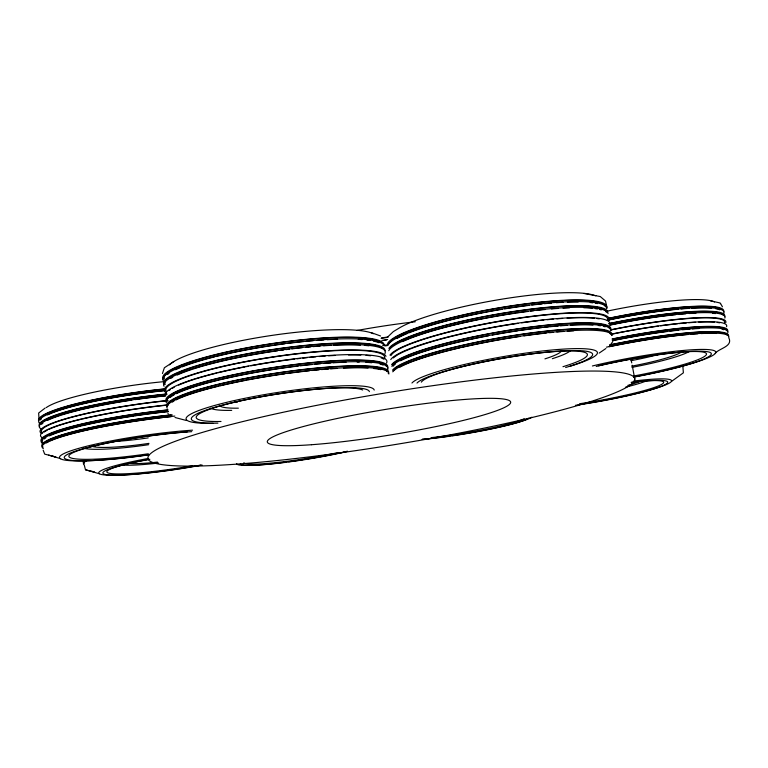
<?xml version="1.0" encoding="UTF-8"?>
<svg xmlns="http://www.w3.org/2000/svg" width="768" height="768" viewBox="0 0 768 768"><rect width="100%" height="100%" fill="white"/><g stroke="black" fill="none" stroke-linecap="round" stroke-linejoin="round"><path stroke-width="1.15" d="M162.442 373.517L164.381 367.747L173.741 361.632M609.715 345.955L612.835 341.482M387.245 337.411L393.322 331.603L398.045 328.771A105.245 17.338 -10.1 0 1 498.058 299.798A105.245 17.338 -10.1 0 1 594.538 295.459L595.901 295.757M45.158 408.038L38.65 413.03L38.986 418.57M671.798 381.226L683.376 372.826L682.982 367.853A88.128 9.408 -10.2 0 0 680.563 365.77M715.181 353.395C718.829 348.317 733.478 346.55 728.717 337.622A101.203 12.25 -10.5 0 0 606.413 347.165M599.184 353.088L605.856 348.528M583.958 293.462L600.25 296.534L605.52 301.027L606.749 306.586M710.458 300.826L719.837 302.909L720.595 303.658M175.018 417.494L186.442 420.518M52.57 456.192L55.901 456.998L44.698 454.128L43.162 450.182M86.486 460.762A89.117 9.59 -8.3 0 0 84.25 464.918L85.469 469.786L99.35 473.741M91.699 471.341L93.658 471.811M85.747 469.872L94.637 472.051M48.682 455.117L60.624 458.669M371.338 332.65L380.544 335.971M722.458 306.816L720.403 303.331M168.211 413.894L167.904 413.107M631.094 359.405L631.757 362.899M632.189 365.222L634.81 379.181A246.682 26.237 -9.3 0 1 268.877 461.376A246.682 26.237 -9.3 0 1 270.365 415.094A246.682 26.237 -9.3 0 1 634.81 379.181M237.437 402.01A60.25 8.448 -8.7 0 1 235.056 402.029M231.706 410.362A70.445 9.552 -8.7 0 1 210.624 408.173M213.12 423.36A95.069 12.307 -8.7 0 1 243.946 398.496A95.069 12.307 -8.7 0 1 374.198 390.077M217.91 423.149A90.01 11.606 -8.7 0 1 245.242 399.878A90.01 11.606 -8.7 0 1 369.37 391.651M221.011 421.478A84.941 10.992 -8.7 0 1 256.867 397.517M258.038 397.296A84.941 10.992 -8.7 0 1 362.65 390M238.358 408.163A60.288 8.179 -8.7 0 1 219.658 405.283M165.994 392.736A112.08 16.954 -8.6 0 1 263.194 358.416A112.08 16.954 -8.6 0 1 385.987 356.333M170.016 397.546A110.803 15.878 -8.7 0 1 174.154 394.838M176.362 393.696A110.803 15.878 -8.7 0 1 178.848 392.534M179.683 392.16A110.803 15.878 -8.7 0 1 219.197 379.987M220.234 379.738A110.803 15.878 -8.7 0 1 298.147 366.058M300.48 365.779A110.803 15.878 -8.7 0 1 312.134 364.512M314.554 364.272A110.803 15.878 -8.7 0 1 320.525 363.734M324.048 363.437A110.803 15.878 -8.7 0 1 330.864 362.938M333.072 362.794A110.803 15.878 -8.7 0 1 346.138 362.179M357.216 362.045A110.803 15.878 -8.7 0 1 359.222 362.064M365.885 362.294A110.803 15.878 -8.7 0 1 371.712 362.736M379.968 364.08A110.803 15.878 -8.7 0 1 383.222 365.136M167.587 400.925A110.784 16.003 -8.7 0 1 269.712 368.266A110.784 16.003 -8.7 0 1 386.198 366.173M166.195 401.126A112.186 16.205 -8.7 0 1 276.816 366.941A112.186 16.205 -8.7 0 1 387.37 368.102M165.456 395.952A112.128 16.608 -8.7 0 1 275.962 361.382A112.128 16.608 -8.7 0 1 386.534 363.024M166.205 391.229A110.688 16.742 -8.6 0 1 275.232 356.774A110.688 16.742 -8.6 0 1 384.451 358.79M169.018 390.605A110.736 16.397 -8.7 0 1 170.429 389.53M172.166 388.406A110.736 16.397 -8.7 0 1 174.211 387.254M178.666 385.104A110.736 16.397 -8.7 0 1 194.736 379.19M195.706 378.893A110.736 16.397 -8.7 0 1 216.902 373.046M218.122 372.749A110.736 16.397 -8.7 0 1 245.05 366.912M246.269 366.672A110.736 16.397 -8.7 0 1 248.554 366.24M250.858 365.808A110.736 16.397 -8.7 0 1 276.883 361.488M278.064 361.315A110.736 16.397 -8.7 0 1 294.662 359.088M297.014 358.8A110.736 16.397 -8.7 0 1 300.509 358.397M302.813 358.138A110.736 16.397 -8.7 0 1 307.354 357.648M309.782 357.398A110.736 16.397 -8.7 0 1 315.821 356.822M319.382 356.515A110.736 16.397 -8.7 0 1 325.21 356.064M328.608 355.824A110.736 16.397 -8.7 0 1 335.146 355.44M348.49 354.979A110.736 16.397 -8.7 0 1 360.835 355.085M365.99 355.354A110.736 16.397 -8.7 0 1 370.579 355.757M381.13 357.907A110.736 16.397 -8.7 0 1 383.654 359.136M167.213 408.25A112.262 15.648 -8.7 0 1 274.397 375.13A112.262 15.648 -8.7 0 1 388.858 374.016M172.243 402.134A110.861 15.456 -8.7 0 1 173.981 401.059M176.035 399.955A110.861 15.456 -8.7 0 1 218.842 386.141M220.07 385.853A110.861 15.456 -8.7 0 1 247.085 380.074M248.266 379.853A110.861 15.456 -8.7 0 1 284.832 373.814M287.213 373.488A110.861 15.456 -8.7 0 1 309.418 370.762M311.846 370.502A110.861 15.456 -8.7 0 1 319.075 369.792M321.456 369.581A110.861 15.456 -8.7 0 1 328.416 369.005M330.682 368.842A110.861 15.456 -8.7 0 1 337.219 368.419M343.459 368.093A110.861 15.456 -8.7 0 1 368.045 368.045M373.69 368.486A110.861 15.456 -8.7 0 1 380.88 369.658M166.982 406.627A112.243 15.773 -8.7 0 1 277.718 372.845A112.243 15.773 -8.7 0 1 388.253 373.507M166.426 402.749A112.205 16.08 -8.7 0 1 277.075 368.669A112.205 16.08 -8.7 0 1 387.629 369.686M168.058 405.437A110.842 15.571 -8.7 0 1 274.205 373.613A110.842 15.571 -8.7 0 1 387.091 371.626M169.498 364.838A105.706 17.539 -8.6 0 1 268.656 335.894A105.706 17.539 -8.6 0 1 373.344 333.763M170.726 378.442A110.63 17.136 -8.6 0 1 172.771 377.251M177.216 375.034A110.63 17.136 -8.6 0 1 192 369.389M193.248 368.986A110.63 17.136 -8.6 0 1 216.595 362.429M217.67 362.16A110.63 17.136 -8.6 0 1 277.642 350.765M280.013 350.429A110.63 17.136 -8.6 0 1 283.574 349.939M285.946 349.622A110.63 17.136 -8.6 0 1 289.507 349.162M291.869 348.874A110.63 17.136 -8.6 0 1 302.342 347.674M305.731 347.318A110.63 17.136 -8.6 0 1 310.589 346.848M312.998 346.627A110.63 17.136 -8.6 0 1 320.112 346.042M323.578 345.792A110.63 17.136 -8.6 0 1 331.382 345.322M333.514 345.216A110.63 17.136 -8.6 0 1 360.538 345.101M364.358 345.36A110.63 17.136 -8.6 0 1 368.957 345.811M165.235 384.451A110.611 17.261 -8.6 0 1 259.843 351.773A110.611 17.261 -8.6 0 1 381.792 347.818M163.286 380.794A111.974 17.779 -8.6 0 1 266.256 346.214A111.974 17.779 -8.6 0 1 384.25 345.773M163.843 384.662A112.013 17.482 -8.6 0 1 270.509 349.795A112.013 17.482 -8.6 0 1 385.027 350.746M163.056 379.181A111.955 17.904 -8.6 0 1 269.606 343.92A111.955 17.904 -8.6 0 1 384.134 345.341M164.074 386.275A112.032 17.357 -8.6 0 1 274.358 350.986A112.032 17.357 -8.6 0 1 384.97 353.52M164.448 378.97A110.554 17.683 -8.6 0 1 258.95 345.898A110.554 17.683 -8.6 0 1 380.899 342.336M167.462 374.554A110.573 17.558 -8.6 0 1 169.018 373.392M175.565 369.734A110.573 17.558 -8.6 0 1 180.038 367.738M182.045 366.922A110.573 17.558 -8.6 0 1 214.502 356.89M215.731 356.582A110.573 17.558 -8.6 0 1 273.197 345.408M274.378 345.235A110.573 17.558 -8.6 0 1 285.034 343.757M287.405 343.45A110.573 17.558 -8.6 0 1 303.696 341.587M306.029 341.357A110.573 17.558 -8.6 0 1 313.277 340.694M316.838 340.406A110.573 17.558 -8.6 0 1 323.798 339.917M327.168 339.706A110.573 17.558 -8.6 0 1 337.603 339.254M358.282 339.35A110.573 17.558 -8.6 0 1 362.198 339.6M366.95 340.051A110.573 17.558 -8.6 0 1 370.109 340.483M373.392 341.078A110.573 17.558 -8.6 0 1 378.96 342.749M524.16 418.694A60.845 5.664 -9.6 0 1 431.194 437.635M528.384 418.301A64.464 5.971 -9.6 0 1 485.558 430.138A64.464 5.971 -9.6 0 1 422.074 439.402M531.782 417.216A68.083 6.336 -9.6 0 1 491.155 428.794M489.955 429.043A68.083 6.336 -9.6 0 1 456.998 434.938M455.827 435.11A68.083 6.336 -9.6 0 1 452.294 435.648M449.952 435.984A68.083 6.336 -9.6 0 1 440.813 437.242M439.632 437.386A68.083 6.336 -9.6 0 1 427.162 438.816M426.115 438.912A68.083 6.336 -9.6 0 1 422.506 439.248M385.142 345.917A153.379 21.946 -9.3 0 1 387.456 345.562M381.85 340.416A153.302 22.512 -9.3 0 1 387.648 339.514M383.894 340.445A151.373 22.224 -9.3 0 1 386.246 340.08M381.139 338.371A151.344 22.464 -9.3 0 1 387.014 337.459M381.446 337.968A153.264 22.752 -9.3 0 1 388.397 336.902M357.062 330.461A144.634 22.666 -9.3 0 1 415.277 321.773M650.429 355.757A76.579 8.602 -10.4 0 1 706.042 355.094A76.579 8.602 -10.4 0 1 633.562 376.032M598.589 365.76A76.579 8.602 -10.4 0 1 649.315 355.93M596.218 366.442A81.149 9.082 -10.4 0 1 708.883 352.022A81.149 9.082 -10.4 0 1 633.706 377.136M592.416 365.971A85.709 9.638 -10.4 0 1 712.973 350.266A85.709 9.638 -10.4 0 1 633.61 376.954M609.331 346.723A99.936 12.096 -10.5 0 1 679.738 335.318M681.034 335.174A99.936 12.096 -10.5 0 1 688.57 334.445M690.979 334.234A99.936 12.096 -10.5 0 1 697.814 333.744M700.973 333.562A99.936 12.096 -10.5 0 1 716.563 333.466M610.224 344.957A99.926 12.192 -10.5 0 1 727.296 335.299M609.533 344.918A101.184 12.346 -10.5 0 1 728.429 336.182M612.298 340.55A101.155 12.586 -10.6 0 1 727.747 332.736M613.085 340.57A99.898 12.422 -10.6 0 1 667.651 331.45M669.936 331.162A99.898 12.422 -10.6 0 1 678.749 330.154M682.589 329.75A99.898 12.422 -10.6 0 1 689.981 329.088M692.323 328.915A99.898 12.422 -10.6 0 1 698.938 328.493M721.987 329.213A99.898 12.422 -10.6 0 1 723.792 329.702M612.806 339.053A99.878 12.518 -10.6 0 1 726.365 330.662M612.01 339.024A101.136 12.682 -10.6 0 1 727.469 331.296M611.107 334.157A101.098 12.998 -10.6 0 1 726.557 326.698M611.894 334.186A99.84 12.835 -10.6 0 1 624.979 331.613M626.112 331.402A99.84 12.835 -10.6 0 1 658.214 326.15M660.586 325.824A99.84 12.835 -10.6 0 1 677.51 323.77M678.806 323.635A99.84 12.835 -10.6 0 1 686.333 322.934M688.742 322.742A99.84 12.835 -10.6 0 1 695.578 322.282M698.746 322.128A99.84 12.835 -10.6 0 1 714.346 322.176M717.216 322.445A99.84 12.835 -10.6 0 1 719.693 322.819M611.107 329.923A99.802 13.104 -10.6 0 1 724.502 322.915M610.31 329.894A101.059 13.277 -10.6 0 1 725.76 322.685M609.398 325.027A101.011 13.594 -10.7 0 1 724.858 318.096M610.195 325.066A99.754 13.421 -10.7 0 1 675.763 314.678M678.326 314.419A99.754 13.421 -10.7 0 1 685.795 313.776M689.338 313.517A99.754 13.421 -10.7 0 1 695.952 313.162M712.589 313.277A99.754 13.421 -10.7 0 1 715.478 313.584M608.726 323.789A99.744 13.517 -10.7 0 1 723.178 315.101M609.12 323.51A101.002 13.69 -10.7 0 1 724.579 316.666M607.296 320.102A100.963 13.92 -10.7 0 1 723.898 313.229M608.054 320.15A99.706 13.747 -10.7 0 1 678.605 309.158M681.12 308.938A99.706 13.747 -10.7 0 1 689.491 308.333M691.738 308.208A99.706 13.747 -10.7 0 1 711.6 308.246M715.786 308.765A99.706 13.747 -10.7 0 1 719.866 309.811M608.947 318.384A99.696 13.843 -10.7 0 1 720.317 308.678M608.16 318.346A100.954 14.026 -10.7 0 1 723.61 311.798M657.936 354.634A54.336 6.614 -10.5 0 1 630.835 360.72M682.522 351.11A54.365 6.403 -10.5 0 1 631.853 366.125M689.328 351.494A63.523 7.478 -10.5 0 1 631.968 367.354M606.384 311.299A95.338 13.738 -10.8 0 1 714.547 301.939M157.488 462.096A47.894 5.021 -8.4 0 1 129.552 463.421M158.563 463.018A55.958 5.856 -8.4 0 1 122.122 464.986M192.73 465.754A67.44 6.739 -8.4 0 1 110.582 473.482A67.44 6.739 -8.4 0 1 148.781 459.322M202.099 465.014A71.462 7.114 -8.4 0 1 107.904 474.874A71.462 7.114 -8.4 0 1 149.866 459.302M200.803 465.062A75.475 7.546 -8.4 0 1 197.338 465.696M196.243 465.888A75.475 7.546 -8.4 0 1 179.213 468.72M178.07 468.902A75.475 7.546 -8.4 0 1 142.915 473.386M141.706 473.51A75.475 7.546 -8.4 0 1 98.861 472.502A75.475 7.546 -8.4 0 1 148.339 458.448M84.49 462.73A87.994 9.552 -8.3 0 1 85.123 460.925M84.077 463.642A89.107 9.667 -8.3 0 1 84 461.069M421.344 382.157A84.566 10.867 -9.9 0 1 540.125 352.867A84.566 10.867 -9.9 0 1 562.973 366.691M417.005 383.078A89.606 11.462 -9.9 0 1 544.666 352.387A89.606 11.462 -9.9 0 1 565.651 367.507M411.955 383.021A94.646 12.163 -9.9 0 1 545.962 350.602A94.646 12.163 -9.9 0 1 570.154 366.211M392.755 371.837A111.763 15.466 -10 0 1 507.437 338.218A111.763 15.466 -10 0 1 612.125 335.443M399.888 367.2A110.371 15.264 -10 0 1 412.272 361.622M413.568 361.133A110.371 15.264 -10 0 1 460.147 347.798M461.222 347.549A110.371 15.264 -10 0 1 520.349 336.413M523.949 335.885A110.371 15.264 -10 0 1 546.173 333.062M549.475 332.707A110.371 15.264 -10 0 1 553.171 332.342M556.81 331.997A110.371 15.264 -10 0 1 563.856 331.421M567.235 331.181A110.371 15.264 -10 0 1 573.658 330.816M393.437 370.675A110.352 15.389 -10 0 1 505.018 337.075A110.352 15.389 -10 0 1 610.435 334.099M392.486 370.224A111.744 15.59 -10 0 1 512.899 335.558A111.744 15.59 -10 0 1 611.482 335.558M391.853 366.365A111.706 15.888 -10 0 1 506.4 332.362A111.706 15.888 -10 0 1 611.107 329.981M393.206 366.163A110.314 15.686 -10 0 1 395.395 364.003M400.579 360.758A110.314 15.686 -10 0 1 412.627 355.478M413.587 355.114A110.314 15.686 -10 0 1 488.688 335.741M492.182 335.088A110.314 15.686 -10 0 1 518.16 330.739M519.312 330.566A110.314 15.686 -10 0 1 541.747 327.619M544.003 327.37A110.314 15.686 -10 0 1 548.429 326.899M549.667 326.774A110.314 15.686 -10 0 1 558.144 325.997M560.496 325.805A110.314 15.686 -10 0 1 567.293 325.344M570.518 325.162A110.314 15.686 -10 0 1 592.963 325.027M598.262 325.478A110.314 15.686 -10 0 1 600.566 325.805M603.533 326.39A110.314 15.686 -10 0 1 605.184 326.842M392.534 365.222A110.294 15.811 -10 0 1 503.99 331.229A110.294 15.811 -10 0 1 609.418 328.637M391.584 364.752A111.686 16.013 -10 0 1 511.862 329.702A111.686 16.013 -10 0 1 610.474 330.144M390.739 359.616A111.638 16.406 -10 0 1 505.123 325.133A111.638 16.406 -10 0 1 609.85 323.242M393.389 357.965A110.237 16.205 -10 0 1 397.824 354.778M398.611 354.326A110.237 16.205 -10 0 1 411.456 348.49M412.416 348.125A110.237 16.205 -10 0 1 431.933 341.654M432.95 341.357A110.237 16.205 -10 0 1 487.43 328.531M488.592 328.31A110.237 16.205 -10 0 1 518.026 323.357M521.626 322.838A110.237 16.205 -10 0 1 538.166 320.698M540.451 320.429A110.237 16.205 -10 0 1 543.83 320.064M547.133 319.718A110.237 16.205 -10 0 1 553.258 319.152M556.848 318.845A110.237 16.205 -10 0 1 562.646 318.422M567.082 318.154A110.237 16.205 -10 0 1 594.432 318.25M596.976 318.528A110.237 16.205 -10 0 1 599.28 318.874M390.95 355.622A110.198 16.541 -10.1 0 1 502.176 320.928A110.198 16.541 -10.1 0 1 607.632 319.018M389.99 355.114A111.59 16.752 -10.1 0 1 510.038 319.392A111.59 16.752 -10.1 0 1 608.688 320.592M388.742 350.707A111.533 17.155 -10.1 0 1 501.254 315.178A111.533 17.155 -10.1 0 1 608.054 313.622M402.624 341.597A110.141 16.934 -10.1 0 1 409.795 338.525M410.746 338.15A110.141 16.934 -10.1 0 1 484.474 318.47M485.635 318.25A110.141 16.934 -10.1 0 1 516.202 313.075M517.402 312.893A110.141 16.934 -10.1 0 1 528.144 311.434M530.506 311.136A110.141 16.934 -10.1 0 1 534.01 310.704M536.323 310.435A110.141 16.934 -10.1 0 1 545.29 309.494M551.405 308.938A110.141 16.934 -10.1 0 1 558.499 308.4M563.03 308.122A110.141 16.934 -10.1 0 1 569.453 307.824M583.776 307.738A110.141 16.934 -10.1 0 1 592.598 308.304M595.142 308.611A110.141 16.934 -10.1 0 1 597.446 308.986M599.501 309.418A110.141 16.934 -10.1 0 1 601.286 309.907M390.24 348.192A110.122 17.059 -10.1 0 1 502.925 313.392A110.122 17.059 -10.1 0 1 606.374 312.288M388.886 348.384A111.514 17.27 -10.1 0 1 503.002 313.123A111.514 17.27 -10.1 0 1 607.757 312.029M387.85 345.274A111.475 17.568 -10.1 0 1 500.227 309.35A111.475 17.568 -10.1 0 1 607.046 308.189M396.883 338.506A110.083 17.347 -10.1 0 1 407.558 333.408M408.854 332.89A110.083 17.347 -10.1 0 1 484.618 312.432M485.77 312.211A110.083 17.347 -10.1 0 1 502.291 309.264M504.653 308.88A110.083 17.347 -10.1 0 1 529.459 305.328M531.802 305.04A110.083 17.347 -10.1 0 1 542.054 303.917M544.243 303.706A110.083 17.347 -10.1 0 1 551.558 303.062M556.291 302.707A110.083 17.347 -10.1 0 1 563.088 302.314M567.37 302.131A110.083 17.347 -10.1 0 1 578.179 301.968M590.198 302.525A110.083 17.347 -10.1 0 1 592.858 302.832M595.286 303.187A110.083 17.347 -10.1 0 1 597.466 303.61M388.944 343.478A110.064 17.472 -10.1 0 1 499.882 307.91A110.064 17.472 -10.1 0 1 605.357 306.854M387.581 343.68A111.456 17.693 -10.1 0 1 505.69 306.691A111.456 17.693 -10.1 0 1 606.442 308.525M561.6 350.525A60.019 8.083 -10 0 1 544.934 358.877M570.163 350.966A70.138 9.437 -10 0 1 552.346 358.685M640.003 381.302A47.357 4.925 -10.2 0 1 627.734 385.411M647.338 380.486A55.334 5.75 -10.2 0 1 625.402 387.226M631.171 382.349A66.701 6.614 -10.2 0 1 658.253 385.997A66.701 6.614 -10.2 0 1 579.638 403.728M632.016 382.387A70.675 6.979 -10.2 0 1 661.613 386.218A70.675 6.979 -10.2 0 1 575.443 405.302M633.917 381.014A74.64 7.402 -10.2 0 1 669.36 383.098A74.64 7.402 -10.2 0 1 599.798 401.136M598.675 401.338A74.64 7.402 -10.2 0 1 581.683 404.17M580.502 404.342A74.64 7.402 -10.2 0 1 578.16 404.698M337.229 452.765A61.114 5.702 -9 0 1 276.115 462.586A61.114 5.702 -9 0 1 243.907 462.653M347.318 451.402A64.752 6.019 -9 0 1 279.178 463.142A64.752 6.019 -9 0 1 240.384 463.766M347.414 451.248A68.39 6.384 -9 0 1 319.891 456.864M316.608 457.44A68.39 6.384 -9 0 1 304.291 459.475M303.178 459.648A68.39 6.384 -9 0 1 294.221 460.982M291.994 461.29A68.39 6.384 -9 0 1 288.682 461.741M286.512 462.029A68.39 6.384 -9 0 1 236.678 463.766M148.982 443.376A54.979 6.566 -8.1 0 1 91.498 446.122M148.666 444.691A64.243 7.661 -8.1 0 1 83.443 448.176M148.32 453.773A77.453 8.813 -8.2 0 1 71.731 453.35A77.453 8.813 -8.2 0 1 187.229 431.885M148.819 454.848A82.07 9.302 -8.2 0 1 67.603 454.339A82.07 9.302 -8.2 0 1 191.722 431.645M149.126 454.598A86.678 9.869 -8.2 0 1 62.717 454.214A86.678 9.869 -8.2 0 1 192.538 430.166M43.325 448.56A102.355 12.547 -8.1 0 1 174.826 416.093M46.522 442.906A101.078 12.384 -8.1 0 1 48.778 441.658M50.112 441.024A101.078 12.384 -8.1 0 1 133.613 421.459M134.774 421.286A101.078 12.384 -8.1 0 1 162.691 417.581M163.93 417.437A101.078 12.384 -8.1 0 1 171.302 416.64M43.584 443.683A101.059 12.49 -8.1 0 1 172.301 414.96M43.133 447.101A102.336 12.643 -8.1 0 1 171.062 414.902M42.672 443.587A102.307 12.893 -8 0 1 168.154 411.437M44.189 438.989A101.03 12.73 -8 0 1 45.85 437.789M49.44 435.869A101.03 12.73 -8 0 1 81.053 426.019M82.339 425.712A101.03 12.73 -8 0 1 106.742 420.586M107.827 420.384A101.03 12.73 -8 0 1 134.035 415.987M135.187 415.814A101.03 12.73 -8 0 1 168.106 411.629M42.701 440.957A101.011 12.826 -8 0 1 167.885 410.083M42.48 442.128A102.288 12.989 -8 0 1 167.933 409.882M41.875 437.453A102.25 13.315 -8 0 1 167.222 404.928M44.122 432.106A100.973 13.152 -8 0 1 47.27 430.186M48.605 429.523A100.973 13.152 -8 0 1 61.91 424.512M62.89 424.205A100.973 13.152 -8 0 1 81.466 419.213M82.522 418.963A100.973 13.152 -8 0 1 165.946 405.264M42.605 433.171A100.934 13.43 -8 0 1 167.779 400.685M41.338 433.363A102.202 13.594 -8 0 1 167.798 400.483M40.733 428.688A102.163 13.92 -7.9 0 1 165.898 395.654M41.587 424.358A100.886 13.747 -7.9 0 1 42.941 423.13M47.414 420.461A100.886 13.747 -7.9 0 1 60.691 415.325M61.67 415.018A100.886 13.747 -7.9 0 1 80.218 409.939M81.264 409.68A100.886 13.747 -7.9 0 1 131.818 400.118M135.283 399.61A100.886 13.747 -7.9 0 1 164.621 395.99M40.944 423.466A100.877 13.843 -7.9 0 1 166.858 394.205M39.658 426.432A102.144 14.026 -7.9 0 1 166.867 393.994M40.08 423.734A102.115 14.266 -7.9 0 1 165.149 390.413M40.474 419.904A100.838 14.083 -7.9 0 1 41.53 418.685M47.578 414.922A100.838 14.083 -7.9 0 1 157.814 391.382M158.947 391.258A100.838 14.083 -7.9 0 1 165.101 390.624M40.282 418.416A100.829 14.179 -7.9 0 1 164.88 389.088M38.554 420.557A102.096 14.362 -7.9 0 1 164.928 388.867M148.205 437.875A54.95 6.778 -8.1 0 1 112.8 441.59M46.282 407.587A96.422 14.074 -7.8 0 1 164.131 381.629M382.723 345.59A245.741 33.053 -9.3 0 1 388.646 344.64M311.472 444.72A123.293 12.998 -9.3 0 0 508.982 404.784A123.293 12.998 -9.3 0 0 346.474 416.563A123.293 12.998 -9.3 0 0 311.472 444.72"/></g></svg>
